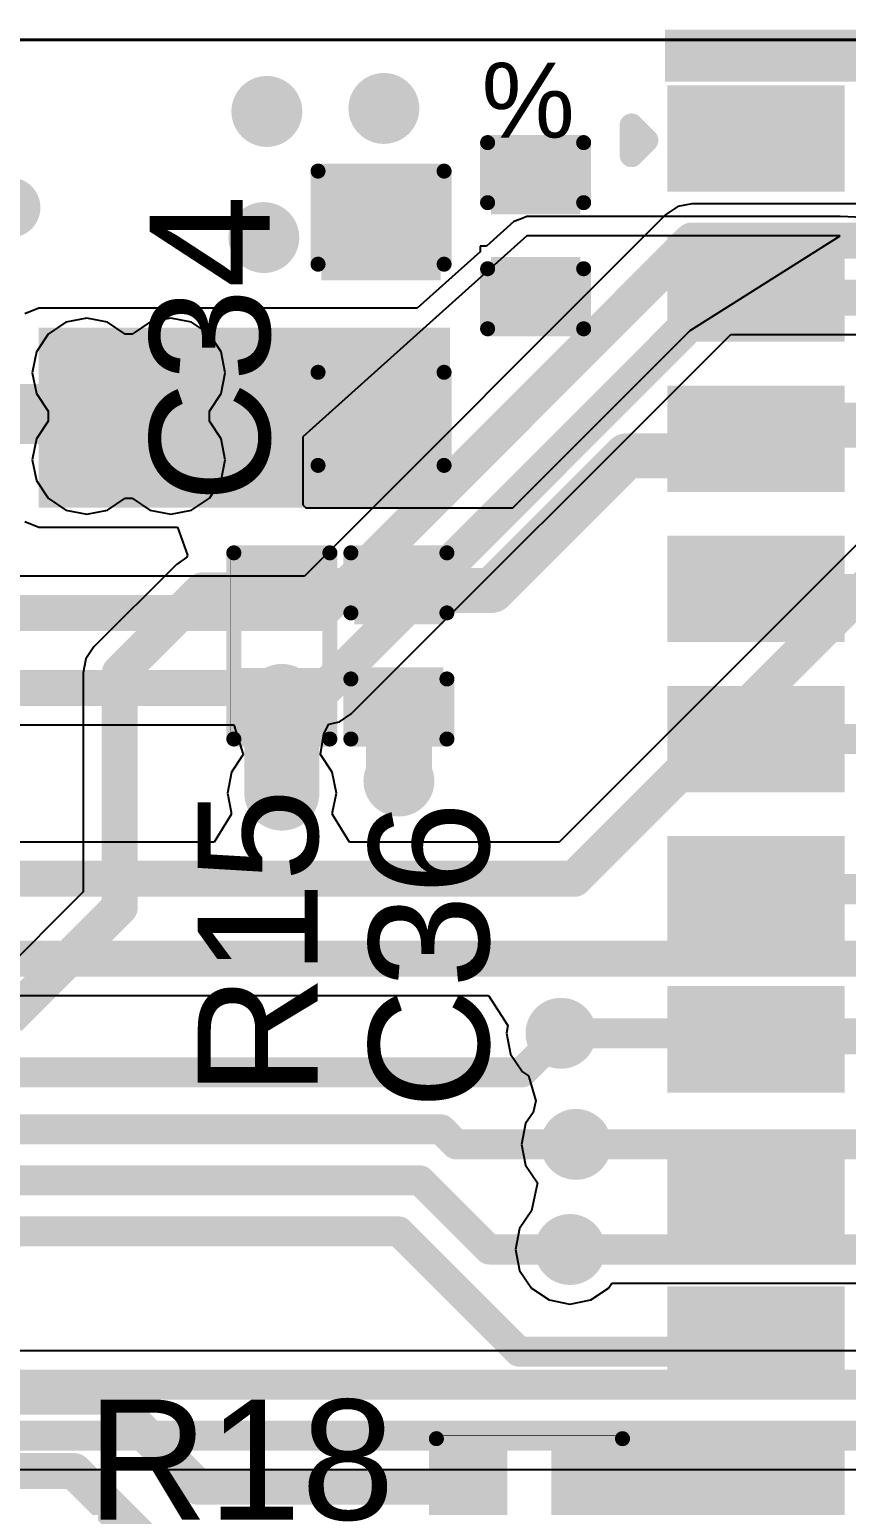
# Model space of a CAD drawing. Header units: millimetres. Extents: x -0.15 to 3.79, y -0.54 to 3.26.
# Drawn here: x 1.1799 to 1.4521, y 2.5047 to 2.9963 of the extents above; entities that cross this region are included whole.
import ezdxf

# ---------------------------------------------------------------- set-up
doc = ezdxf.new("R2010")
doc.units = ezdxf.units.MM
doc.header["$MEASUREMENT"] = 0
for name, color, linetype in [('BottomLayer', 5, 'Continuous'), ('BottomSolder', 6, 'Continuous'), ('TopLayer', 1, 'Continuous'), ('TopOverlay', 2, 'Continuous'), ('TopPaste', 8, 'Continuous'), ('TopSolder', 216, 'Continuous'), ('ViaHoleLayer', 16, 'Continuous')]:
    doc.layers.add(name, color=color, linetype=linetype)
doc.styles.add('Arial', font='', dxfattribs={"height": 0.2})
doc.styles.get('Arial').set_extended_font_data('Arial')

# ---------------------------------------------------------------- blocks, each defined once
blk = doc.blocks.new('41_SMD_M______57')
at = {"layer": 'TopLayer'}
for points in [[(-0.37402, 0.36732), (-0.31496, 0.36732), (-0.31496, 0.33189), (-0.37402, 0.33189)], [(-0.37402, 0.31732), (-0.31496, 0.31732), (-0.31496, 0.28189), (-0.37402, 0.28189)], [(-0.37402, 0.26732), (-0.31496, 0.26732), (-0.31496, 0.23189), (-0.37402, 0.23189)], [(-0.37402, 0.21732), (-0.31496, 0.21732), (-0.31496, 0.18189), (-0.37402, 0.18189)], [(-0.37402, 0.16732), (-0.31496, 0.16732), (-0.31496, 0.13189), (-0.37402, 0.13189)], [(-0.37402, 0.11732), (-0.31496, 0.11732), (-0.31496, 0.08189), (-0.37402, 0.08189)], [(-0.37402, 0.06732), (-0.31496, 0.06732), (-0.31496, 0.03189), (-0.37402, 0.03189)], [(-0.37402, 0.01732), (-0.31496, 0.01732), (-0.31496, -0.01811), (-0.37402, -0.01811)], [(-0.37402, -0.03268), (-0.31496, -0.03268), (-0.31496, -0.06811), (-0.37402, -0.06811)], [(-0.37402, -0.08268), (-0.31496, -0.08268), (-0.31496, -0.11811), (-0.37402, -0.11811)]]:
    blk.add_hatch(color=1, dxfattribs=at).paths.add_polyline_path(points)
at = {"layer": 'TopOverlay'}
blk.add_hatch(color=2, dxfattribs=at).paths.add_polyline_path([(-0.37483, 0.36857), (-0.29687, 0.36857), (-0.29687, 0.38589), (-0.37483, 0.38589)])
at = {"layer": 'TopPaste'}
for points in [[(-0.37402, 0.36732), (-0.31496, 0.36732), (-0.31496, 0.33189), (-0.37402, 0.33189)], [(-0.37402, 0.31732), (-0.31496, 0.31732), (-0.31496, 0.28189), (-0.37402, 0.28189)], [(-0.37402, 0.26732), (-0.31496, 0.26732), (-0.31496, 0.23189), (-0.37402, 0.23189)], [(-0.37402, 0.21732), (-0.31496, 0.21732), (-0.31496, 0.18189), (-0.37402, 0.18189)], [(-0.37402, 0.16732), (-0.31496, 0.16732), (-0.31496, 0.13189), (-0.37402, 0.13189)], [(-0.37402, 0.11732), (-0.31496, 0.11732), (-0.31496, 0.08189), (-0.37402, 0.08189)], [(-0.37402, 0.06732), (-0.31496, 0.06732), (-0.31496, 0.03189), (-0.37402, 0.03189)], [(-0.37402, 0.01732), (-0.31496, 0.01732), (-0.31496, -0.01811), (-0.37402, -0.01811)], [(-0.37402, -0.03268), (-0.31496, -0.03268), (-0.31496, -0.06811), (-0.37402, -0.06811)], [(-0.37402, -0.08268), (-0.31496, -0.08268), (-0.31496, -0.11811), (-0.37402, -0.11811)]]:
    blk.add_hatch(color=8, dxfattribs=at).paths.add_polyline_path(points)
at = {"layer": 'TopSolder'}
for points in [[(-0.37402, 0.36732), (-0.31496, 0.36732), (-0.31496, 0.33189), (-0.37402, 0.33189)], [(-0.37402, 0.31732), (-0.31496, 0.31732), (-0.31496, 0.28189), (-0.37402, 0.28189)], [(-0.37402, 0.26732), (-0.31496, 0.26732), (-0.31496, 0.23189), (-0.37402, 0.23189)], [(-0.37402, 0.21732), (-0.31496, 0.21732), (-0.31496, 0.18189), (-0.37402, 0.18189)], [(-0.37402, 0.16732), (-0.31496, 0.16732), (-0.31496, 0.13189), (-0.37402, 0.13189)], [(-0.37402, 0.11732), (-0.31496, 0.11732), (-0.31496, 0.08189), (-0.37402, 0.08189)], [(-0.37402, 0.06732), (-0.31496, 0.06732), (-0.31496, 0.03189), (-0.37402, 0.03189)], [(-0.37402, 0.01732), (-0.31496, 0.01732), (-0.31496, -0.01811), (-0.37402, -0.01811)], [(-0.37402, -0.03268), (-0.31496, -0.03268), (-0.31496, -0.06811), (-0.37402, -0.06811)], [(-0.37402, -0.08268), (-0.31496, -0.08268), (-0.31496, -0.11811), (-0.37402, -0.11811)]]:
    blk.add_hatch(color=216, dxfattribs=at).paths.add_polyline_path(points)
at = {"layer": 'TopOverlay', "const_width": 0.00787}
for points in [[(-0.386, 0.344), (-0.386, 0.354)], [(-0.386, 0.354), (-0.381, 0.349)], [(-0.386, 0.344), (-0.381, 0.349)]]:
    blk.add_lwpolyline(points, dxfattribs=at)
at = {"layer": 'TopOverlay', "const_width": 0.00394}
for points in [[(-0.38797, 0.354, 1), (-0.38403, 0.354, 1)], [(-0.38797, 0.354, 1), (-0.38403, 0.354, 1)], [(-0.38297, 0.349, 1), (-0.37903, 0.349, 1)], [(-0.38297, 0.349, 1), (-0.37903, 0.349, 1)], [(-0.38797, 0.344, 1), (-0.38403, 0.344, 1)], [(-0.38797, 0.344, 1), (-0.38403, 0.344, 1)]]:
    blk.add_lwpolyline(points, format="xyb", close=True, dxfattribs=at)
blk = doc.blocks.new('R___0402_92')
at = {"layer": 'TopLayer'}
for points in [[(-0.0275, -0.0125), (-0.0275, 0.0125), (-0.0095, 0.0125), (-0.0095, -0.0125)], [(0.0095, -0.0125), (0.0095, 0.0125), (0.0275, 0.0125), (0.0275, -0.0125)]]:
    blk.add_hatch(color=1, dxfattribs=at).paths.add_polyline_path(points)
at = {"layer": 'TopPaste'}
for points in [[(-0.0275, -0.0125), (-0.0275, 0.0125), (-0.0095, 0.0125), (-0.0095, -0.0125)], [(0.0095, -0.0125), (0.0095, 0.0125), (0.0275, 0.0125), (0.0275, -0.0125)]]:
    blk.add_hatch(color=8, dxfattribs=at).paths.add_polyline_path(points)
at = {"layer": 'TopSolder'}
for points in [[(-0.02967, -0.01467), (-0.02967, 0.01467), (-0.00733, 0.01467), (-0.00733, -0.01467)], [(0.00733, -0.01467), (0.00733, 0.01467), (0.02967, 0.01467), (0.02967, -0.01467)]]:
    blk.add_hatch(color=216, dxfattribs=at).paths.add_polyline_path(points)
at = {"layer": 'TopOverlay'}
for points, const_width in [([(-0.031, 0.016), (-0.031, -0.016)], 0.005), ([(0.031, 0.016), (-0.031, 0.016)], 0.005), ([(0.031, 0.016), (0.031, -0.016)], 0.005), ([(0.031, -0.016), (-0.031, -0.016)], 0.005), ([(0.032, -0.017), (-0.032, -0.017)], 0.000127)]:
    blk.add_lwpolyline(points, dxfattribs=dict(at, const_width=const_width))
for points, const_width in [([(-0.03225, 0.016, 1), (-0.02975, 0.016, 1)], 0.0025), ([(-0.03225, 0.016, 1), (-0.02975, 0.016, 1)], 0.0025), ([(0.02975, 0.016, 1), (0.03225, 0.016, 1)], 0.0025), ([(0.02975, 0.016, 1), (0.03225, 0.016, 1)], 0.0025), ([(-0.03225, -0.016, 1), (-0.02975, -0.016, 1)], 0.0025), ([(-0.03225, -0.016, 1), (-0.02975, -0.016, 1)], 0.0025), ([(0.02975, -0.016, 1), (0.03225, -0.016, 1)], 0.0025), ([(0.02975, -0.016, 1), (0.03225, -0.016, 1)], 0.0025), ([(-0.03203, -0.017, 1), (-0.03197, -0.017, 1)], 0.0000635), ([(0.03197, -0.017, 1), (0.03203, -0.017, 1)], 0.0000635)]:
    blk.add_lwpolyline(points, format="xyb", close=True, dxfattribs=dict(at, const_width=const_width))
blk = doc.blocks.new('R___0402_95')
at = {"layer": 'TopLayer'}
for points in [[(-0.0275, -0.0125), (-0.0275, 0.0125), (-0.0095, 0.0125), (-0.0095, -0.0125)], [(0.0095, -0.0125), (0.0095, 0.0125), (0.0275, 0.0125), (0.0275, -0.0125)]]:
    blk.add_hatch(color=1, dxfattribs=at).paths.add_polyline_path(points)
at = {"layer": 'TopPaste'}
for points in [[(-0.0275, -0.0125), (-0.0275, 0.0125), (-0.0095, 0.0125), (-0.0095, -0.0125)], [(0.0095, -0.0125), (0.0095, 0.0125), (0.0275, 0.0125), (0.0275, -0.0125)]]:
    blk.add_hatch(color=8, dxfattribs=at).paths.add_polyline_path(points)
at = {"layer": 'TopSolder'}
for points in [[(-0.02967, -0.01467), (-0.02967, 0.01467), (-0.00733, 0.01467), (-0.00733, -0.01467)], [(0.00733, -0.01467), (0.00733, 0.01467), (0.02967, 0.01467), (0.02967, -0.01467)]]:
    blk.add_hatch(color=216, dxfattribs=at).paths.add_polyline_path(points)
at = {"layer": 'TopOverlay'}
for points, const_width in [([(-0.031, -0.016), (-0.031, 0.016)], 0.005), ([(0.031, 0.016), (-0.031, 0.016)], 0.005), ([(0.031, -0.016), (0.031, 0.016)], 0.005), ([(0.031, -0.016), (-0.031, -0.016)], 0.005), ([(0.032, -0.017), (-0.032, -0.017)], 0.000127)]:
    blk.add_lwpolyline(points, dxfattribs=dict(at, const_width=const_width))
for points, const_width in [([(-0.03225, 0.016, 1), (-0.02975, 0.016, 1)], 0.0025), ([(-0.03225, 0.016, 1), (-0.02975, 0.016, 1)], 0.0025), ([(0.02975, 0.016, 1), (0.03225, 0.016, 1)], 0.0025), ([(0.02975, 0.016, 1), (0.03225, 0.016, 1)], 0.0025), ([(-0.03225, -0.016, 1), (-0.02975, -0.016, 1)], 0.0025), ([(-0.03225, -0.016, 1), (-0.02975, -0.016, 1)], 0.0025), ([(0.02975, -0.016, 1), (0.03225, -0.016, 1)], 0.0025), ([(0.02975, -0.016, 1), (0.03225, -0.016, 1)], 0.0025), ([(-0.03203, -0.017, 1), (-0.03197, -0.017, 1)], 0.0000635), ([(0.03197, -0.017, 1), (0.03203, -0.017, 1)], 0.0000635)]:
    blk.add_lwpolyline(points, format="xyb", close=True, dxfattribs=dict(at, const_width=const_width))
blk = doc.blocks.new('20021121_00010C4LF__146')
at = {"layer": 'TopLayer'}
for points in [[(-0.11496, 0.12402), (-0.08504, 0.12402), (-0.08504, 0.02953), (-0.11496, 0.02953)], [(-0.06496, 0.12402), (-0.03504, 0.12402), (-0.03504, 0.02953), (-0.06496, 0.02953)], [(-0.01496, 0.12402), (0.01496, 0.12402), (0.01496, 0.02953), (-0.01496, 0.02953)], [(0.03504, 0.12402), (0.06496, 0.12402), (0.06496, 0.02953), (0.03504, 0.02953)], [(0.08504, 0.12402), (0.11496, 0.12402), (0.11496, 0.02953), (0.08504, 0.02953)], [(-0.11496, -0.02953), (-0.08504, -0.02953), (-0.08504, -0.12402), (-0.11496, -0.12402)], [(-0.06496, -0.02953), (-0.03504, -0.02953), (-0.03504, -0.12402), (-0.06496, -0.12402)], [(-0.01496, -0.02953), (0.01496, -0.02953), (0.01496, -0.12402), (-0.01496, -0.12402)], [(0.03504, -0.02953), (0.06496, -0.02953), (0.06496, -0.12402), (0.03504, -0.12402)], [(0.08504, -0.02953), (0.11496, -0.02953), (0.11496, -0.12402), (0.08504, -0.12402)]]:
    blk.add_hatch(color=1, dxfattribs=at).paths.add_polyline_path(points)
at = {"layer": 'TopPaste'}
for points in [[(-0.11496, 0.12402), (-0.08504, 0.12402), (-0.08504, 0.02953), (-0.11496, 0.02953)], [(-0.06496, 0.12402), (-0.03504, 0.12402), (-0.03504, 0.02953), (-0.06496, 0.02953)], [(-0.01496, 0.12402), (0.01496, 0.12402), (0.01496, 0.02953), (-0.01496, 0.02953)], [(0.03504, 0.12402), (0.06496, 0.12402), (0.06496, 0.02953), (0.03504, 0.02953)], [(0.08504, 0.12402), (0.11496, 0.12402), (0.11496, 0.02953), (0.08504, 0.02953)], [(-0.11496, -0.02953), (-0.08504, -0.02953), (-0.08504, -0.12402), (-0.11496, -0.12402)], [(-0.06496, -0.02953), (-0.03504, -0.02953), (-0.03504, -0.12402), (-0.06496, -0.12402)], [(-0.01496, -0.02953), (0.01496, -0.02953), (0.01496, -0.12402), (-0.01496, -0.12402)], [(0.03504, -0.02953), (0.06496, -0.02953), (0.06496, -0.12402), (0.03504, -0.12402)], [(0.08504, -0.02953), (0.11496, -0.02953), (0.11496, -0.12402), (0.08504, -0.12402)]]:
    blk.add_hatch(color=8, dxfattribs=at).paths.add_polyline_path(points)
at = {"layer": 'TopSolder'}
for points in [[(-0.11496, 0.12402), (-0.08504, 0.12402), (-0.08504, 0.02953), (-0.11496, 0.02953)], [(-0.06496, 0.12402), (-0.03504, 0.12402), (-0.03504, 0.02953), (-0.06496, 0.02953)], [(-0.01496, 0.12402), (0.01496, 0.12402), (0.01496, 0.02953), (-0.01496, 0.02953)], [(0.03504, 0.12402), (0.06496, 0.12402), (0.06496, 0.02953), (0.03504, 0.02953)], [(0.08504, 0.12402), (0.11496, 0.12402), (0.11496, 0.02953), (0.08504, 0.02953)], [(-0.11496, -0.02953), (-0.08504, -0.02953), (-0.08504, -0.12402), (-0.11496, -0.12402)], [(-0.06496, -0.02953), (-0.03504, -0.02953), (-0.03504, -0.12402), (-0.06496, -0.12402)], [(-0.01496, -0.02953), (0.01496, -0.02953), (0.01496, -0.12402), (-0.01496, -0.12402)], [(0.03504, -0.02953), (0.06496, -0.02953), (0.06496, -0.12402), (0.03504, -0.12402)], [(0.08504, -0.02953), (0.11496, -0.02953), (0.11496, -0.12402), (0.08504, -0.12402)]]:
    blk.add_hatch(color=216, dxfattribs=at).paths.add_polyline_path(points)
at = {"layer": 'TopOverlay', "const_width": 0.005}
for points in [[(-0.127, 0.048), (-0.127, -0.045)], [(0.127, 0.048), (0.127, -0.045)]]:
    blk.add_lwpolyline(points, dxfattribs=at)
at = {"layer": 'TopOverlay'}
for points, const_width in [([(-0.12825, 0.048, 1), (-0.12575, 0.048, 1)], 0.0025), ([(0.12575, 0.048, 1), (0.12825, 0.048, 1)], 0.0025), ([(-0.12825, -0.045, 1), (-0.12575, -0.045, 1)], 0.0025), ([(0.12575, -0.045, 1), (0.12825, -0.045, 1)], 0.0025), ([(-0.125, -0.077, 1), (-0.135, -0.077, 1)], 0.01), ([(-0.1375, -0.077, 1), (-0.1325, -0.077, 1)], 0.005), ([(-0.1275, -0.077, 1), (-0.1225, -0.077, 1)], 0.005)]:
    blk.add_lwpolyline(points, format="xyb", close=True, dxfattribs=dict(at, const_width=const_width))
blk = doc.blocks.new('C___0402_159')
at = {"layer": 'TopLayer'}
for points in [[(-0.0275, -0.0125), (-0.0275, 0.0125), (-0.0095, 0.0125), (-0.0095, -0.0125)], [(0.0095, -0.0125), (0.0095, 0.0125), (0.0275, 0.0125), (0.0275, -0.0125)]]:
    blk.add_hatch(color=1, dxfattribs=at).paths.add_polyline_path(points)
at = {"layer": 'TopPaste'}
for points in [[(-0.0275, -0.0125), (-0.0275, 0.0125), (-0.0095, 0.0125), (-0.0095, -0.0125)], [(0.0095, -0.0125), (0.0095, 0.0125), (0.0275, 0.0125), (0.0275, -0.0125)]]:
    blk.add_hatch(color=8, dxfattribs=at).paths.add_polyline_path(points)
at = {"layer": 'TopSolder'}
for points in [[(-0.02986, -0.01486), (-0.02986, 0.01486), (-0.00714, 0.01486), (-0.00714, -0.01486)], [(0.00714, -0.01486), (0.00714, 0.01486), (0.02986, 0.01486), (0.02986, -0.01486)]]:
    blk.add_hatch(color=216, dxfattribs=at).paths.add_polyline_path(points)
at = {"layer": 'TopOverlay', "const_width": 0.005}
for points in [[(-0.031, 0.016), (-0.011, 0.016)], [(-0.031, 0.016), (-0.031, -0.016)], [(0.011, 0.016), (0.031, 0.016)], [(0.031, 0.016), (0.031, -0.016)], [(-0.031, -0.016), (-0.011, -0.016)], [(0.011, -0.016), (0.031, -0.016)]]:
    blk.add_lwpolyline(points, dxfattribs=at)
at = {"layer": 'TopOverlay', "const_width": 0.0025}
for points in [[(-0.03225, 0.016, 1), (-0.02975, 0.016, 1)], [(-0.03225, 0.016, 1), (-0.02975, 0.016, 1)], [(-0.01225, 0.016, 1), (-0.00975, 0.016, 1)], [(0.00975, 0.016, 1), (0.01225, 0.016, 1)], [(0.02975, 0.016, 1), (0.03225, 0.016, 1)], [(0.02975, 0.016, 1), (0.03225, 0.016, 1)], [(-0.03225, -0.016, 1), (-0.02975, -0.016, 1)], [(-0.03225, -0.016, 1), (-0.02975, -0.016, 1)], [(-0.01225, -0.016, 1), (-0.00975, -0.016, 1)], [(0.00975, -0.016, 1), (0.01225, -0.016, 1)], [(0.02975, -0.016, 1), (0.03225, -0.016, 1)], [(0.02975, -0.016, 1), (0.03225, -0.016, 1)]]:
    blk.add_lwpolyline(points, format="xyb", close=True, dxfattribs=at)
blk = doc.blocks.new('C___0402_160')
at = {"layer": 'TopLayer'}
for points in [[(-0.0275, -0.0125), (-0.0275, 0.0125), (-0.0095, 0.0125), (-0.0095, -0.0125)], [(0.0095, -0.0125), (0.0095, 0.0125), (0.0275, 0.0125), (0.0275, -0.0125)]]:
    blk.add_hatch(color=1, dxfattribs=at).paths.add_polyline_path(points)
at = {"layer": 'TopPaste'}
for points in [[(-0.0275, -0.0125), (-0.0275, 0.0125), (-0.0095, 0.0125), (-0.0095, -0.0125)], [(0.0095, -0.0125), (0.0095, 0.0125), (0.0275, 0.0125), (0.0275, -0.0125)]]:
    blk.add_hatch(color=8, dxfattribs=at).paths.add_polyline_path(points)
at = {"layer": 'TopSolder'}
for points in [[(-0.02986, -0.01486), (-0.02986, 0.01486), (-0.00714, 0.01486), (-0.00714, -0.01486)], [(0.00714, -0.01486), (0.00714, 0.01486), (0.02986, 0.01486), (0.02986, -0.01486)]]:
    blk.add_hatch(color=216, dxfattribs=at).paths.add_polyline_path(points)
at = {"layer": 'TopOverlay', "const_width": 0.005}
for points in [[(-0.031, 0.016), (-0.031, -0.016)], [(-0.031, 0.016), (-0.011, 0.016)], [(0.011, 0.016), (0.031, 0.016)], [(0.031, 0.016), (0.031, -0.016)], [(-0.031, -0.016), (-0.011, -0.016)], [(0.011, -0.016), (0.031, -0.016)]]:
    blk.add_lwpolyline(points, dxfattribs=at)
at = {"layer": 'TopOverlay', "const_width": 0.0025}
for points in [[(-0.03225, 0.016, 1), (-0.02975, 0.016, 1)], [(-0.03225, 0.016, 1), (-0.02975, 0.016, 1)], [(-0.01225, 0.016, 1), (-0.00975, 0.016, 1)], [(0.00975, 0.016, 1), (0.01225, 0.016, 1)], [(0.02975, 0.016, 1), (0.03225, 0.016, 1)], [(0.02975, 0.016, 1), (0.03225, 0.016, 1)], [(-0.03225, -0.016, 1), (-0.02975, -0.016, 1)], [(-0.03225, -0.016, 1), (-0.02975, -0.016, 1)], [(-0.01225, -0.016, 1), (-0.00975, -0.016, 1)], [(0.00975, -0.016, 1), (0.01225, -0.016, 1)], [(0.02975, -0.016, 1), (0.03225, -0.016, 1)], [(0.02975, -0.016, 1), (0.03225, -0.016, 1)]]:
    blk.add_lwpolyline(points, format="xyb", close=True, dxfattribs=at)
blk = doc.blocks.new('C___0603_161')
at = {"layer": 'TopLayer'}
for points in [[(-0.015, 0.0175), (-0.015, -0.0175), (-0.045, -0.0175), (-0.045, 0.0175)], [(0.045, 0.0175), (0.045, -0.0175), (0.015, -0.0175), (0.015, 0.0175)]]:
    blk.add_hatch(color=1, dxfattribs=at).paths.add_polyline_path(points)
at = {"layer": 'TopPaste'}
for points in [[(-0.015, 0.0175), (-0.015, -0.0175), (-0.045, -0.0175), (-0.045, 0.0175)], [(0.045, 0.0175), (0.045, -0.0175), (0.015, -0.0175), (0.015, 0.0175)]]:
    blk.add_hatch(color=8, dxfattribs=at).paths.add_polyline_path(points)
at = {"layer": 'TopSolder'}
for points in [[(-0.01264, 0.01986), (-0.01264, -0.01986), (-0.04736, -0.01986), (-0.04736, 0.01986)], [(0.04736, 0.01986), (0.04736, -0.01986), (0.01264, -0.01986), (0.01264, 0.01986)]]:
    blk.add_hatch(color=216, dxfattribs=at).paths.add_polyline_path(points)
at = {"layer": 'TopOverlay', "const_width": 0.005}
for points in [[(-0.049, 0.021), (-0.018, 0.021)], [(-0.049, 0.021), (-0.049, -0.021)], [(0.018, 0.021), (0.049, 0.021)], [(0.049, 0.021), (0.049, -0.021)], [(-0.049, -0.021), (-0.018, -0.021)], [(0.018, -0.021), (0.049, -0.021)]]:
    blk.add_lwpolyline(points, dxfattribs=at)
at = {"layer": 'TopOverlay', "const_width": 0.0025}
for points in [[(-0.05025, 0.021, 1), (-0.04775, 0.021, 1)], [(-0.05025, 0.021, 1), (-0.04775, 0.021, 1)], [(-0.01925, 0.021, 1), (-0.01675, 0.021, 1)], [(0.01675, 0.021, 1), (0.01925, 0.021, 1)], [(0.04775, 0.021, 1), (0.05025, 0.021, 1)], [(0.04775, 0.021, 1), (0.05025, 0.021, 1)], [(-0.05025, -0.021, 1), (-0.04775, -0.021, 1)], [(-0.05025, -0.021, 1), (-0.04775, -0.021, 1)], [(-0.01925, -0.021, 1), (-0.01675, -0.021, 1)], [(0.01675, -0.021, 1), (0.01925, -0.021, 1)], [(0.04775, -0.021, 1), (0.05025, -0.021, 1)], [(0.04775, -0.021, 1), (0.05025, -0.021, 1)]]:
    blk.add_lwpolyline(points, format="xyb", close=True, dxfattribs=at)

msp = doc.modelspace()

# ---------------------------------------------------------------- hatches: boundary and pattern name
at = {"layer": 'BottomLayer'}
h = msp.add_hatch(color=5, dxfattribs=at)
edge = h.paths.add_edge_path()
edge.add_arc((1.259, 2.969), 0.01181, 0, 360)
h = msp.add_hatch(color=5, dxfattribs=at)
edge = h.paths.add_edge_path()
edge.add_arc((1.298, 2.97), 0.01181, 0, 360)
h = msp.add_hatch(color=5, dxfattribs=at)
edge = h.paths.add_edge_path()
edge.add_arc((1.258, 2.927), 0.01181, 0, 360)
h = msp.add_hatch(color=5, dxfattribs=at)
edge = h.paths.add_edge_path()
edge.add_arc((1.199, 2.882), 0.01181, 0, 360)
h = msp.add_hatch(color=5, dxfattribs=at)
edge = h.paths.add_edge_path()
edge.add_arc((1.227, 2.882), 0.01181, 0, 360)
h = msp.add_hatch(color=5, dxfattribs=at)
edge = h.paths.add_edge_path()
edge.add_arc((1.199, 2.853), 0.01181, 0, 360)
h = msp.add_hatch(color=5, dxfattribs=at)
edge = h.paths.add_edge_path()
edge.add_arc((1.227, 2.853), 0.01181, 0, 360)
h = msp.add_hatch(color=5, dxfattribs=at)
edge = h.paths.add_edge_path()
edge.add_arc((1.303, 2.746), 0.01181, 0, 360)
h = msp.add_hatch(color=5, dxfattribs=at)
edge = h.paths.add_edge_path()
edge.add_arc((1.264, 2.742), 0.01181, 0, 360)
h = msp.add_hatch(color=5, dxfattribs=at)
edge = h.paths.add_edge_path()
edge.add_arc((1.357, 2.662), 0.01181, 0, 360)
h = msp.add_hatch(color=5, dxfattribs=at)
edge = h.paths.add_edge_path()
edge.add_arc((1.362, 2.625), 0.01181, 0, 360)
h = msp.add_hatch(color=5, dxfattribs=at)
edge = h.paths.add_edge_path()
edge.add_arc((1.36, 2.59), 0.01181, 0, 360)
at = {"layer": 'BottomSolder'}
h = msp.add_hatch(color=6, dxfattribs=at)
edge = h.paths.add_edge_path()
edge.add_arc((1.259, 2.969), 0.00591, 0, 360)
h = msp.add_hatch(color=6, dxfattribs=at)
edge = h.paths.add_edge_path()
edge.add_arc((1.298, 2.97), 0.00591, 0, 360)
h = msp.add_hatch(color=6, dxfattribs=at)
edge = h.paths.add_edge_path()
edge.add_arc((1.258, 2.927), 0.00591, 0, 360)
h = msp.add_hatch(color=6, dxfattribs=at)
edge = h.paths.add_edge_path()
edge.add_arc((1.199, 2.882), 0.00591, 0, 360)
h = msp.add_hatch(color=6, dxfattribs=at)
edge = h.paths.add_edge_path()
edge.add_arc((1.227, 2.882), 0.00591, 0, 360)
h = msp.add_hatch(color=6, dxfattribs=at)
edge = h.paths.add_edge_path()
edge.add_arc((1.199, 2.853), 0.00591, 0, 360)
h = msp.add_hatch(color=6, dxfattribs=at)
edge = h.paths.add_edge_path()
edge.add_arc((1.227, 2.853), 0.00591, 0, 360)
h = msp.add_hatch(color=6, dxfattribs=at)
edge = h.paths.add_edge_path()
edge.add_arc((1.264, 2.742), 0.00591, 0, 360)
h = msp.add_hatch(color=6, dxfattribs=at)
edge = h.paths.add_edge_path()
edge.add_arc((1.303, 2.746), 0.00591, 0, 360)
h = msp.add_hatch(color=6, dxfattribs=at)
edge = h.paths.add_edge_path()
edge.add_arc((1.357, 2.662), 0.00591, 0, 360)
h = msp.add_hatch(color=6, dxfattribs=at)
edge = h.paths.add_edge_path()
edge.add_arc((1.362, 2.625), 0.00591, 0, 360)
h = msp.add_hatch(color=6, dxfattribs=at)
edge = h.paths.add_edge_path()
edge.add_arc((1.36, 2.59), 0.00591, 0, 360)
at = {"layer": 'TopLayer'}
h = msp.add_hatch(color=1, dxfattribs=at)
edge = h.paths.add_edge_path()
edge.add_arc((1.259, 2.969), 0.01181, 0, 360)
h = msp.add_hatch(color=1, dxfattribs=at)
edge = h.paths.add_edge_path()
edge.add_arc((1.298, 2.97), 0.01181, 0, 360)
h = msp.add_hatch(color=1, dxfattribs=at)
edge = h.paths.add_edge_path()
edge.add_arc((1.258, 2.927), 0.01181, 0, 360)
for points in [[(1.183, 2.837), (1.32, 2.837), (1.32, 2.897), (1.183, 2.897)], [(1.354, 2.492), (1.451, 2.492), (1.451, 2.528), (1.354, 2.528)]]:
    msp.add_hatch(color=1, dxfattribs=at).paths.add_polyline_path(points)
h = msp.add_hatch(color=1, dxfattribs=at)
edge = h.paths.add_edge_path()
edge.add_arc((1.199, 2.882), 0.01181, 0, 360)
h = msp.add_hatch(color=1, dxfattribs=at)
edge = h.paths.add_edge_path()
edge.add_arc((1.227, 2.882), 0.01181, 0, 360)
h = msp.add_hatch(color=1, dxfattribs=at)
edge = h.paths.add_edge_path()
edge.add_arc((1.199, 2.853), 0.01181, 0, 360)
h = msp.add_hatch(color=1, dxfattribs=at)
edge = h.paths.add_edge_path()
edge.add_arc((1.227, 2.853), 0.01181, 0, 360)
h = msp.add_hatch(color=1, dxfattribs=at)
edge = h.paths.add_edge_path()
edge.add_arc((1.303, 2.746), 0.01181, 0, 360)
h = msp.add_hatch(color=1, dxfattribs=at)
edge = h.paths.add_edge_path()
edge.add_arc((1.264, 2.742), 0.01181, 0, 360)
h = msp.add_hatch(color=1, dxfattribs=at)
edge = h.paths.add_edge_path()
edge.add_arc((1.357, 2.662), 0.01181, 0, 360)
h = msp.add_hatch(color=1, dxfattribs=at)
edge = h.paths.add_edge_path()
edge.add_arc((1.362, 2.625), 0.01181, 0, 360)
h = msp.add_hatch(color=1, dxfattribs=at)
edge = h.paths.add_edge_path()
edge.add_arc((1.36, 2.59), 0.01181, 0, 360)
at = {"layer": 'TopSolder'}
h = msp.add_hatch(color=216, dxfattribs=at)
edge = h.paths.add_edge_path()
edge.add_arc((1.259, 2.969), 0.00591, 0, 360)
h = msp.add_hatch(color=216, dxfattribs=at)
edge = h.paths.add_edge_path()
edge.add_arc((1.298, 2.97), 0.00591, 0, 360)
h = msp.add_hatch(color=216, dxfattribs=at)
edge = h.paths.add_edge_path()
edge.add_arc((1.258, 2.927), 0.00591, 0, 360)
h = msp.add_hatch(color=216, dxfattribs=at)
edge = h.paths.add_edge_path()
edge.add_arc((1.199, 2.882), 0.00591, 0, 360)
h = msp.add_hatch(color=216, dxfattribs=at)
edge = h.paths.add_edge_path()
edge.add_arc((1.227, 2.882), 0.00591, 0, 360)
h = msp.add_hatch(color=216, dxfattribs=at)
edge = h.paths.add_edge_path()
edge.add_arc((1.199, 2.853), 0.00591, 0, 360)
h = msp.add_hatch(color=216, dxfattribs=at)
edge = h.paths.add_edge_path()
edge.add_arc((1.227, 2.853), 0.00591, 0, 360)
h = msp.add_hatch(color=216, dxfattribs=at)
edge = h.paths.add_edge_path()
edge.add_arc((1.264, 2.742), 0.00591, 0, 360)
h = msp.add_hatch(color=216, dxfattribs=at)
edge = h.paths.add_edge_path()
edge.add_arc((1.303, 2.746), 0.00591, 0, 360)
h = msp.add_hatch(color=216, dxfattribs=at)
edge = h.paths.add_edge_path()
edge.add_arc((1.357, 2.662), 0.00591, 0, 360)
h = msp.add_hatch(color=216, dxfattribs=at)
edge = h.paths.add_edge_path()
edge.add_arc((1.362, 2.625), 0.00591, 0, 360)
h = msp.add_hatch(color=216, dxfattribs=at)
edge = h.paths.add_edge_path()
edge.add_arc((1.36, 2.59), 0.00591, 0, 360)
at = {"layer": 'ViaHoleLayer'}
h = msp.add_hatch(color=16, dxfattribs=at)
edge = h.paths.add_edge_path()
edge.add_arc((1.259, 2.969), 0.00591, 0, 360)
h = msp.add_hatch(color=16, dxfattribs=at)
edge = h.paths.add_edge_path()
edge.add_arc((1.298, 2.97), 0.00591, 0, 360)
h = msp.add_hatch(color=16, dxfattribs=at)
edge = h.paths.add_edge_path()
edge.add_arc((1.258, 2.927), 0.00591, 0, 360)
h = msp.add_hatch(color=16, dxfattribs=at)
edge = h.paths.add_edge_path()
edge.add_arc((1.199, 2.882), 0.00591, 0, 360)
h = msp.add_hatch(color=16, dxfattribs=at)
edge = h.paths.add_edge_path()
edge.add_arc((1.227, 2.882), 0.00591, 0, 360)
h = msp.add_hatch(color=16, dxfattribs=at)
edge = h.paths.add_edge_path()
edge.add_arc((1.199, 2.853), 0.00591, 0, 360)
h = msp.add_hatch(color=16, dxfattribs=at)
edge = h.paths.add_edge_path()
edge.add_arc((1.227, 2.853), 0.00591, 0, 360)
h = msp.add_hatch(color=16, dxfattribs=at)
edge = h.paths.add_edge_path()
edge.add_arc((1.264, 2.742), 0.00591, 0, 360)
h = msp.add_hatch(color=16, dxfattribs=at)
edge = h.paths.add_edge_path()
edge.add_arc((1.303, 2.746), 0.00591, 0, 360)
h = msp.add_hatch(color=16, dxfattribs=at)
edge = h.paths.add_edge_path()
edge.add_arc((1.357, 2.662), 0.00591, 0, 360)
h = msp.add_hatch(color=16, dxfattribs=at)
edge = h.paths.add_edge_path()
edge.add_arc((1.362, 2.625), 0.00591, 0, 360)
h = msp.add_hatch(color=16, dxfattribs=at)
edge = h.paths.add_edge_path()
edge.add_arc((1.36, 2.59), 0.00591, 0, 360)

# ---------------------------------------------------------------- linework, layer by layer
at = {"layer": 'BottomLayer'}
for p, q in [((0.69214, 2.99309), (3.71336, 2.99309)), ((1.39197, 2.93465), (1.27155, 2.81424)), ((1.39594, 2.9373), (1.39197, 2.93465)), ((1.40062, 2.93824), (1.39594, 2.9373)), ((1.537, 2.93824), (1.40062, 2.93824)), ((1.199, 2.90016), (1.19205, 2.89878)), ((1.20595, 2.89878), (1.199, 2.90016)), ((1.227, 2.90016), (1.22005, 2.89878)), ((1.23395, 2.89878), (1.227, 2.90016)), ((1.19205, 2.89878), (1.18616, 2.89484)), ((1.21184, 2.89484), (1.20595, 2.89878)), ((1.22005, 2.89878), (1.21416, 2.89484)), ((1.23984, 2.89484), (1.23395, 2.89878)), ((1.18616, 2.89484), (1.18222, 2.88895)), ((1.21416, 2.89484), (1.21184, 2.89484)), ((1.24378, 2.88895), (1.23984, 2.89484)), ((1.28714, 2.76835), (1.41356, 2.89476)), ((1.41356, 2.89476), (1.50351, 2.89476)), ((1.18222, 2.88895), (1.18084, 2.882)), ((1.24516, 2.882), (1.24378, 2.88895)), ((1.18084, 2.882), (1.18222, 2.87505)), ((1.24378, 2.87505), (1.24516, 2.882)), ((1.18222, 2.87505), (1.18616, 2.86916)), ((1.23984, 2.86916), (1.24378, 2.87505)), ((1.18616, 2.86584), (1.18222, 2.85995)), ((1.18616, 2.86916), (1.18616, 2.86584)), ((1.23984, 2.86584), (1.23984, 2.86916)), ((1.24378, 2.85995), (1.23984, 2.86584)), ((1.18222, 2.85995), (1.18084, 2.853)), ((1.24516, 2.853), (1.24378, 2.85995)), ((1.18084, 2.853), (1.18222, 2.84605)), ((1.24378, 2.84605), (1.24516, 2.853)), ((1.18222, 2.84605), (1.18616, 2.84016)), ((1.23984, 2.84016), (1.24378, 2.84605)), ((1.18616, 2.84016), (1.19205, 2.83622)), ((1.19205, 2.83622), (1.199, 2.83484)), ((1.199, 2.83484), (1.20595, 2.83622)), ((1.20595, 2.83622), (1.21184, 2.84016)), ((1.21184, 2.84016), (1.21416, 2.84016)), ((1.21416, 2.84016), (1.22005, 2.83622)), ((1.22005, 2.83622), (1.227, 2.83484)), ((1.227, 2.83484), (1.23395, 2.83622)), ((1.23395, 2.83622), (1.23984, 2.84016)), ((1.46861, 2.83791), (1.35638, 2.72568)), ((1.27155, 2.81424), (1.016, 2.81424)), ((1.28317, 2.7657), (1.28714, 2.76835)), ((1.06217, 2.76476), (1.24801, 2.76476)), ((1.24801, 2.76476), (1.25116, 2.75484)), ((1.27799, 2.76175), (1.27964, 2.76499)), ((1.27964, 2.76499), (1.28317, 2.7657)), ((1.27684, 2.75484), (1.27799, 2.76175)), ((1.25116, 2.75484), (1.24722, 2.74895)), ((1.28078, 2.74895), (1.27684, 2.75484)), ((1.24722, 2.74895), (1.24584, 2.742)), ((1.28216, 2.742), (1.28078, 2.74895)), ((1.24584, 2.742), (1.2471, 2.73568)), ((1.2809, 2.73568), (1.28216, 2.742)), ((1.24709, 2.73483), (1.24146, 2.72568)), ((1.2471, 2.73568), (1.24709, 2.73483)), ((1.28091, 2.73483), (1.2809, 2.73568)), ((1.28654, 2.72568), (1.28091, 2.73483)), ((1.24146, 2.72568), (1.1568, 2.72568)), ((1.35638, 2.72568), (1.28654, 2.72568)), ((1.12019, 2.67458), (1.33287, 2.67458)), ((1.33287, 2.67458), (1.33935, 2.66458)), ((1.33935, 2.66458), (1.33884, 2.662)), ((1.33884, 2.662), (1.34022, 2.65505)), ((1.34022, 2.65505), (1.34416, 2.64916)), ((1.34416, 2.64916), (1.34613, 2.64784)), ((1.34613, 2.64784), (1.34865, 2.63951)), ((1.34771, 2.63567), (1.34522, 2.63195)), ((1.34865, 2.63951), (1.34771, 2.63567)), ((1.34522, 2.63195), (1.34384, 2.625)), ((1.34384, 2.625), (1.34522, 2.61805)), ((1.34522, 2.61805), (1.34916, 2.61216)), ((1.34916, 2.61216), (1.34716, 2.60284)), ((1.34716, 2.60284), (1.34322, 2.59695)), ((1.34322, 2.59695), (1.34184, 2.59)), ((1.34184, 2.59), (1.34322, 2.58305)), ((1.34322, 2.58305), (1.34716, 2.57716)), ((1.34716, 2.57716), (1.35305, 2.57322)), ((1.36695, 2.57322), (1.37284, 2.57716)), ((1.37284, 2.57716), (1.37393, 2.57878)), ((1.37393, 2.57878), (1.99278, 2.57878)), ((1.35305, 2.57322), (1.36, 2.57184)), ((1.36, 2.57184), (1.36695, 2.57322)), ((1.5584, 2.55622), (0.81, 2.55622)), ((0.82665, 2.51678), (1.53435, 2.51678))]:
    msp.add_line(p, q, dxfattribs=at)
for points, const_width in [([(1.27662, 2.802), (1.40062, 2.926)], 0.012), ([(1.40062, 2.926), (1.537, 2.926)], 0.012), ([(1.27849, 2.777), (1.40849, 2.907)], 0.012), ([(1.40849, 2.907), (1.52909, 2.907)], 0.012), ([(1.36145, 2.71345), (1.521, 2.873)], 0.012), ([(1.016, 2.802), (1.27662, 2.802)], 0.012), ([(1.05711, 2.777), (1.27849, 2.777)], 0.012), ([(1.14355, 2.71345), (1.36145, 2.71345)], 0.012), ([(1.12019, 2.68681), (1.51781, 2.68681)], 0.012), ([(1.357, 2.662), (1.561, 2.662)], 0.01), ([(1.362, 2.625), (1.57396, 2.625)], 0.01), ([(1.36, 2.59), (1.993, 2.59)], 0.01), ([(0.81, 2.545), (1.572, 2.545)], 0.01), ([(0.822, 2.528), (1.539, 2.528)], 0.01)]:
    msp.add_lwpolyline(points, dxfattribs=dict(at, const_width=const_width))
for points, const_width in [([(1.39762, 2.926, 1), (1.40362, 2.926, 1)], 0.006), ([(1.39762, 2.926, 1), (1.40362, 2.926, 1)], 0.006), ([(1.40549, 2.907, 1), (1.41149, 2.907, 1)], 0.006), ([(1.40549, 2.907, 1), (1.41149, 2.907, 1)], 0.006), ([(1.27362, 2.802, 1), (1.27962, 2.802, 1)], 0.006), ([(1.27362, 2.802, 1), (1.27962, 2.802, 1)], 0.006), ([(1.27549, 2.777, 1), (1.28149, 2.777, 1)], 0.006), ([(1.27549, 2.777, 1), (1.28149, 2.777, 1)], 0.006), ([(1.35845, 2.71345, 1), (1.36445, 2.71345, 1)], 0.006), ([(1.35845, 2.71345, 1), (1.36445, 2.71345, 1)], 0.006), ([(1.3545, 2.662, 1), (1.3595, 2.662, 1)], 0.005), ([(1.3595, 2.625, 1), (1.3645, 2.625, 1)], 0.005), ([(1.3575, 2.59, 1), (1.3625, 2.59, 1)], 0.005)]:
    msp.add_lwpolyline(points, format="xyb", close=True, dxfattribs=dict(at, const_width=const_width))
at = {"layer": 'TopLayer'}
for p, q in [((1.17338, 2.99274), (3.71311, 2.99274)), ((1.34133, 2.93236), (1.33214, 2.92413)), ((1.34352, 2.93313), (1.34133, 2.93236)), ((1.34567, 2.93402), (1.34352, 2.93313)), ((1.44768, 2.93402), (1.34567, 2.93402)), ((1.45, 2.93402), (1.44768, 2.93402)), ((1.45755, 2.93372), (1.45, 2.93402)), ((1.34567, 2.92752), (1.271, 2.86066)), ((1.45, 2.92752), (1.34567, 2.92752)), ((1.4, 2.896), (1.45, 2.92752)), ((1.33006, 2.92226), (1.3091, 2.90349)), ((1.33214, 2.92413), (1.33006, 2.92413)), ((1.33006, 2.92413), (1.33006, 2.92226)), ((1.183, 2.90349), (1.17841, 2.90159)), ((1.3091, 2.90349), (1.183, 2.90349)), ((1.341, 2.837), (1.4, 2.896)), ((1.271, 2.86066), (1.271, 2.838)), ((1.271, 2.838), (1.272, 2.837)), ((1.272, 2.837), (1.341, 2.837)), ((1.17841, 2.83241), (1.183, 2.83051)), ((1.183, 2.83051), (1.22926, 2.83051)), ((1.22926, 2.83051), (1.23251, 2.82125)), ((1.22885, 2.81815), (1.20135, 2.79065)), ((1.23237, 2.82051), (1.22885, 2.81815)), ((1.23251, 2.82125), (1.23237, 2.82051)), ((1.20135, 2.79065), (1.1987, 2.78668)), ((1.1987, 2.78668), (1.19776, 2.782)), ((1.19776, 2.782), (1.19776, 2.70907)), ((1.19776, 2.70907), (1.16793, 2.67924))]:
    msp.add_line(p, q, dxfattribs=at)
for points, const_width in [([(1.15728, 2.86828), (1.21272, 2.86828)], 0.02), ([(1.4123, 2.85428), (1.42252, 2.8645)], 0.015), ([(1.42252, 2.8645), (1.4745, 2.8645)], 0.015), ([(1.33401, 2.8095), (1.37878, 2.85428)], 0.015), ([(1.37878, 2.85428), (1.4123, 2.85428)], 0.015), ([(1.268, 2.8095), (1.308, 2.8095)], 0.015), ([(1.308, 2.8095), (1.33401, 2.8095)], 0.015), ([(1.21, 2.782), (1.2375, 2.8095)], 0.012), ([(1.2375, 2.8095), (1.268, 2.8095)], 0.012), ([(1.42202, 2.81), (1.484, 2.81)], 0.01), ([(1.21, 2.704), (1.21, 2.782)], 0.012), ([(1.264, 2.742), (1.264, 2.7725)], 0.025), ([(1.303, 2.746), (1.303, 2.7725)], 0.022), ([(1.42202, 2.76), (1.481, 2.76)], 0.01), ([(1.42202, 2.71), (1.473, 2.71)], 0.01), ([(1.173, 2.667), (1.21, 2.704)], 0.012), ([(1.344, 2.649), (1.357, 2.662)], 0.01), ([(1.42202, 2.66), (1.47, 2.66)], 0.01), ([(0.831, 2.649), (1.344, 2.649)], 0.01), ([(0.82596, 2.63), (1.31708, 2.63)], 0.01), ([(1.31708, 2.63), (1.32208, 2.625)], 0.01), ([(1.32208, 2.625), (1.362, 2.625)], 0.01), ([(0.81892, 2.613), (1.31004, 2.613)], 0.01), ([(1.31004, 2.613), (1.33304, 2.59)], 0.01), ([(0.833, 2.596), (1.303, 2.596)], 0.01), ([(1.303, 2.596), (1.343, 2.556)], 0.01), ([(1.33304, 2.59), (1.36, 2.59)], 0.01), ([(1.343, 2.556), (1.41802, 2.556)], 0.01), ([(1.41802, 2.556), (1.42202, 2.56)], 0.01), ([(0.717, 2.541), (1.206, 2.541)], 0.012), ([(1.206, 2.541), (1.236, 2.511)], 0.012), ([(0.68756, 2.51619), (1.19481, 2.51619)], 0.012), ([(1.19481, 2.51619), (1.252, 2.459)], 0.012), ([(1.236, 2.511), (1.328, 2.511)], 0.012)]:
    msp.add_lwpolyline(points, dxfattribs=dict(at, const_width=const_width))
for points, const_width in [([(1.20772, 2.86828, 1), (1.21772, 2.86828, 1)], 0.01), ([(1.41877, 2.8645, 1), (1.42627, 2.8645, 1)], 0.0075), ([(1.41877, 2.8645, 1), (1.42627, 2.8645, 1)], 0.0075), ([(1.37503, 2.85428, 1), (1.38253, 2.85428, 1)], 0.0075), ([(1.37503, 2.85428, 1), (1.38253, 2.85428, 1)], 0.0075), ([(1.40855, 2.85428, 1), (1.41605, 2.85428, 1)], 0.0075), ([(1.40855, 2.85428, 1), (1.41605, 2.85428, 1)], 0.0075), ([(1.26425, 2.8095, 1), (1.27175, 2.8095, 1)], 0.0075), ([(1.30425, 2.8095, 1), (1.31175, 2.8095, 1)], 0.0075), ([(1.30425, 2.8095, 1), (1.31175, 2.8095, 1)], 0.0075), ([(1.33026, 2.8095, 1), (1.33776, 2.8095, 1)], 0.0075), ([(1.33026, 2.8095, 1), (1.33776, 2.8095, 1)], 0.0075), ([(1.2345, 2.8095, 1), (1.2405, 2.8095, 1)], 0.006), ([(1.2345, 2.8095, 1), (1.2405, 2.8095, 1)], 0.006), ([(1.265, 2.8095, 1), (1.271, 2.8095, 1)], 0.006), ([(1.41952, 2.81, 1), (1.42452, 2.81, 1)], 0.005), ([(1.207, 2.782, 1), (1.213, 2.782, 1)], 0.006), ([(1.207, 2.782, 1), (1.213, 2.782, 1)], 0.006), ([(1.25775, 2.7725, 1), (1.27025, 2.7725, 1)], 0.0125), ([(1.2975, 2.7725, 1), (1.3085, 2.7725, 1)], 0.011), ([(1.41952, 2.76, 1), (1.42452, 2.76, 1)], 0.005), ([(1.25775, 2.742, 1), (1.27025, 2.742, 1)], 0.0125), ([(1.2975, 2.746, 1), (1.3085, 2.746, 1)], 0.011), ([(1.41952, 2.71, 1), (1.42452, 2.71, 1)], 0.005), ([(1.207, 2.704, 1), (1.213, 2.704, 1)], 0.006), ([(1.207, 2.704, 1), (1.213, 2.704, 1)], 0.006), ([(1.3545, 2.662, 1), (1.3595, 2.662, 1)], 0.005), ([(1.41952, 2.66, 1), (1.42452, 2.66, 1)], 0.005), ([(1.3415, 2.649, 1), (1.3465, 2.649, 1)], 0.005), ([(1.3415, 2.649, 1), (1.3465, 2.649, 1)], 0.005), ([(1.31458, 2.63, 1), (1.31958, 2.63, 1)], 0.005), ([(1.31458, 2.63, 1), (1.31958, 2.63, 1)], 0.005), ([(1.31958, 2.625, 1), (1.32458, 2.625, 1)], 0.005), ([(1.31958, 2.625, 1), (1.32458, 2.625, 1)], 0.005), ([(1.3595, 2.625, 1), (1.3645, 2.625, 1)], 0.005), ([(1.30754, 2.613, 1), (1.31254, 2.613, 1)], 0.005), ([(1.30754, 2.613, 1), (1.31254, 2.613, 1)], 0.005), ([(1.3005, 2.596, 1), (1.3055, 2.596, 1)], 0.005), ([(1.3005, 2.596, 1), (1.3055, 2.596, 1)], 0.005), ([(1.33054, 2.59, 1), (1.33554, 2.59, 1)], 0.005), ([(1.33054, 2.59, 1), (1.33554, 2.59, 1)], 0.005), ([(1.3575, 2.59, 1), (1.3625, 2.59, 1)], 0.005), ([(1.3405, 2.556, 1), (1.3455, 2.556, 1)], 0.005), ([(1.3405, 2.556, 1), (1.3455, 2.556, 1)], 0.005), ([(1.41552, 2.556, 1), (1.42052, 2.556, 1)], 0.005), ([(1.41552, 2.556, 1), (1.42052, 2.556, 1)], 0.005), ([(1.41952, 2.56, 1), (1.42452, 2.56, 1)], 0.005), ([(1.203, 2.541, 1), (1.209, 2.541, 1)], 0.006), ([(1.203, 2.541, 1), (1.209, 2.541, 1)], 0.006), ([(1.19181, 2.51619, 1), (1.19781, 2.51619, 1)], 0.006), ([(1.19181, 2.51619, 1), (1.19781, 2.51619, 1)], 0.006), ([(1.233, 2.511, 1), (1.239, 2.511, 1)], 0.006), ([(1.233, 2.511, 1), (1.239, 2.511, 1)], 0.006), ([(1.325, 2.511, 1), (1.331, 2.511, 1)], 0.006)]:
    msp.add_lwpolyline(points, format="xyb", close=True, dxfattribs=dict(at, const_width=const_width))

# ---------------------------------------------------------------- block references
msp.add_blockref('41_SMD_M______57', (1.76651, 2.61039))
for name, p, rotation in [('20021121_00010C4LF__146', (1.04355, 2.85999), 180), ('C___0402_160', (1.34856, 2.92762), 90), ('C___0603_161', (1.29706, 2.90013), 90), ('R___0402_95', (1.264, 2.791), 270), ('C___0402_159', (1.303, 2.791), 90), ('R___0402_92', (1.3465, 2.511), 180)]:
    msp.add_blockref(name, p, dxfattribs=dict(rotation=rotation))

# ---------------------------------------------------------------- texts
at = {"layer": 'TopOverlay', "style": 'Arial'}
for s, height, rotation, p in [('%', 0.025, 360, (1.33055, 2.96026)), ('C34', 0.04, 90, (1.25999, 2.83868)), ('R15', 0.04, 90, (1.27599, 2.64102)), ('C36', 0.04, 90, (1.33299, 2.63668))]:
    msp.add_text(s, height=height, rotation=rotation, dxfattribs=at).set_placement(p)
msp.add_text('R18', height=0.04, dxfattribs=at).set_placement((1.19902, 2.50001))

doc.saveas('drawing.dxf')
